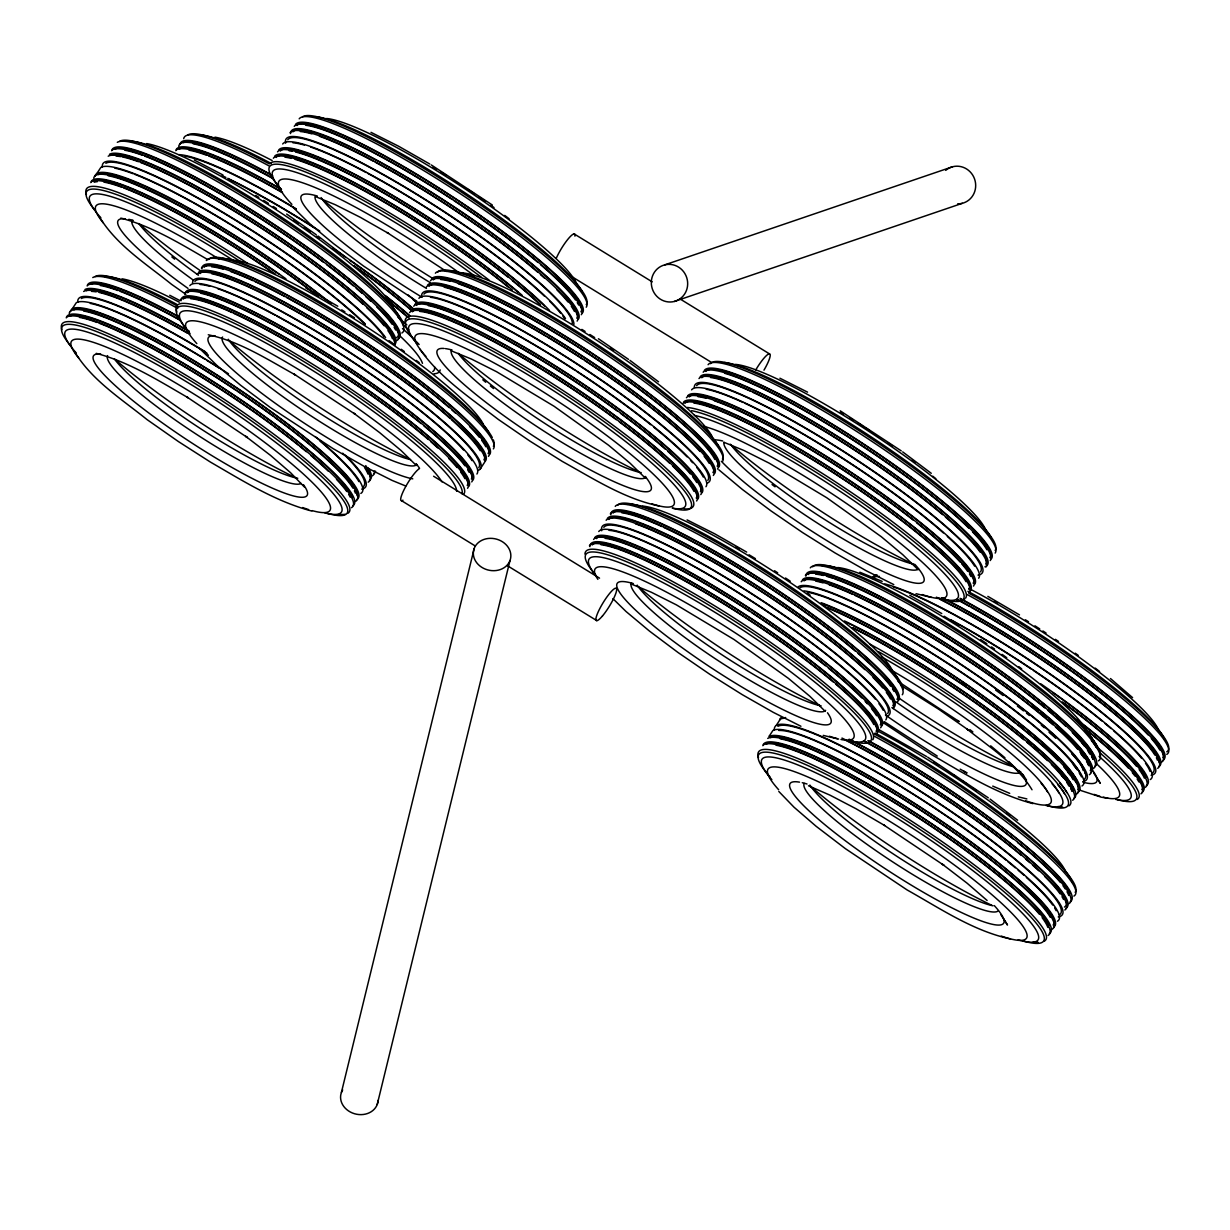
<?xml version="1.0" encoding="UTF-8"?>
<svg xmlns="http://www.w3.org/2000/svg" width="1230" height="1230" viewBox="0 0 1230 1230"><rect width="100%" height="100%" fill="white"/><g stroke="black" fill="none" stroke-linecap="round" stroke-linejoin="round"><path stroke-width="1.5" d="M341.417 1092.409L474.196 548.488M377.226 1104.494L509.989 560.557A18.927 16.005 13.7 0 0 488.033 538.494A18.927 16.005 13.7 0 0 478.255 564.509A18.927 16.005 13.7 0 0 509.989 560.557M96.893 173.476L100.829 167.465A171.662 25.799 33.2 0 1 214.743 214.743A171.662 25.799 33.2 0 1 365.141 323.859M72.355 308.73L76.291 302.718A171.662 25.799 33.2 0 1 228.503 373.766M480.346 468.768L484.282 462.772A171.662 25.799 33.2 0 0 355.501 347.414A171.662 25.799 33.2 0 0 197.246 274.398M776.33 725.27L780.266 719.273A171.662 25.799 33.2 0 1 784.602 718.12M664.646 264.896L952.65 166.742M674.348 301.458A18.927 18.112 71.2 0 0 682.25 270.108A18.927 18.112 71.2 0 0 651.885 277.965A18.927 18.112 71.2 0 0 674.348 301.458L962.352 203.304M1107.923 798.193L1101.25 797.194L1078.925 789.891M208.27 334.775C239.958 341.479 267.694 359.591 295.661 375.089L294.154 374.166L355.178 414.218L353.687 413.157L379.563 432.56L400.949 450.411L416.37 465.524M658.788 505.93C623.795 498.519 593.198 478.532 562.325 461.435L529.884 441.078L498.304 419.415C470.598 398.028 440.202 378.148 419.83 349.105M916.073 593.706L931.494 597.426M823.224 735.386L838.645 739.092M1018.286 796.856L1026.866 798.916M120.801 218.094C152.105 226.335 180.057 243.54 207.824 259.653M96.263 353.364C129.365 362.097 158.701 380.731 188.067 397.705L186.929 397.013L247.415 437.557L245.585 436.25L270.508 455.377L290.541 472.674L304.317 486.942M311.82 511.065C275.289 501.425 242.925 480.853 210.499 462.126L178.442 441.585L147.031 419.584C121.616 399.058 92.312 380.731 74.953 352.303M1032.939 803.62C996.408 793.98 964.043 773.409 931.633 754.682L882.448 722.164M723.993 442.323L744.196 450.595L769.242 463.187L826.837 497.796L881.326 536.741L902.697 554.607L918.134 569.721M451.287 350.827L471.49 359.083L496.536 371.691L554.13 406.3L608.604 445.245L629.991 463.11L645.427 478.224M859.862 572.242L882.156 581.375M405.746 486.019L392.032 480.392L364.388 466.493L333.284 448.735L270.754 407.776M631.144 584.004L651.346 592.26L676.392 604.868L733.987 639.477L788.476 678.422L809.863 696.288L825.284 711.401M1009.722 793.35L992.748 786.108M808.464 785.77L830.004 795.164L855.988 808.725L884.662 825.514L883.524 824.823L944.01 865.367L942.165 864.06L967.088 883.186L987.121 900.483M371.014 132.348L398.658 146.262L429.762 164.021M779.928 378.225L807.557 392.139M893.78 584.588L866.135 570.689L835.032 552.931L802.606 532.575L771.01 510.911L742.443 489.509L718.843 469.799M687.078 519.906L714.722 533.82L746.672 552.086M800.93 726.269L773.286 712.355L742.197 694.612L709.756 674.255L678.161 652.592L649.594 631.19L626.009 611.479L612.909 598.641M194.279 160.023L222.953 174.983M169.74 295.277L179.872 300.566M878.143 729.252L926.651 756.573M909.785 595.274L941.75 613.555M305.809 287.943L337.773 306.209M960.184 769.15L966.719 772.886M987.859 596.365L1019.501 614.892M901.221 685.587L938.967 709.418L968.548 730.113L966.703 728.806C989.735 747.41 1016.303 764.015 1032.016 789.768M937.26 756.066L884.232 721.626M574.149 233.915L652.238 281.87M679.898 298.859L769.38 353.81A18.927 3.582 -58.4 0 1 763.968 370.168M571.397 276.366L711.309 362.296M433.606 476.241L599.548 578.162M401.564 500.702L474.765 545.674M507.313 565.662L596.781 620.612M840.182 410.805L901.206 450.857M431.269 164.928L492.292 204.98M416.893 301.273L363.603 266.095L333.545 243.632L309.945 223.921L292.925 207.24M898.131 681.512L959.154 721.549L957.663 720.503M927.789 757.265L988.274 797.809M598.395 338.742L628.499 359.36M446.444 271.446L387.004 232.485L388.511 233.408L360.329 217.326L335.283 204.718L315.095 196.446A116.097 17.451 33.2 0 0 426.456 288.435M286.651 214.051L316.233 234.746M185.868 294.354L171.57 284.33C146.155 263.804 116.835 245.477 99.492 217.049M270.093 407.315L240.696 385.313L217.095 365.602L200.075 348.92M902.697 451.902L931.248 473.304M629.991 360.405L658.542 381.807M969.84 729.621L972.884 731.912M318.063 236.052L345.569 257.162M990.119 799.116L1017.625 820.226M990.673 745.841L1004.925 757.757M1110.475 678.545L1132.584 697.625M1008.785 761.539L1020.346 772.871M778.805 791.459L794.011 807.203L816.12 826.283L845.456 848.7L907.094 889.936C941.519 909.201 975.605 932.709 1015.073 939.874A154.411 23.201 33.2 0 0 897.5 826.191A154.411 23.201 33.2 0 0 778.636 789.706M1093.747 773.07L1100.327 783.341L1096.637 777.406M1000.913 914.751L1007.493 925.022L1003.803 919.071M597.872 579.361L596.043 576.44A154.411 23.201 33.2 0 1 743.043 638.001A154.411 23.201 33.2 0 1 840.966 739.476M945.686 170.37A18.927 18.112 71.2 0 1 974.544 178.919A18.927 18.112 71.2 0 1 957.647 203.857M378.071 1100.404A18.927 16.005 13.7 0 1 354.471 1113.719A18.927 16.005 13.7 0 1 342.678 1089.903M755.758 369.923A18.927 3.582 -58.4 0 1 769.38 353.81M556.329 258.146A18.927 3.582 -58.4 0 1 568.46 238.574A18.927 3.582 -58.4 0 1 574.933 236.16M402.948 500.195A18.927 3.582 -58.4 0 1 404.639 488.556A18.927 3.582 -58.4 0 1 419.199 468.768M1084.998 730.897A170.247 25.584 33.2 0 1 1100.343 755.481M1041.118 783.341A154.411 23.201 33.2 0 1 1025.789 800.822M966.888 772.871A154.411 23.201 33.2 0 1 963.705 771.102M1052.173 783.894A164.989 24.8 33.2 0 1 1045.977 805.481M1057.6 784.479A170.247 25.584 33.2 0 1 1047.606 805.665M1091.364 740.537A171.662 25.799 33.2 0 1 1098.436 760.832M1020.685 735.417A171.662 25.799 33.2 0 1 1023.468 737.646M1028.203 741.521A171.662 25.799 33.2 0 1 1031.278 744.089M1035.752 747.871A171.662 25.799 33.2 0 1 1038.627 750.362M1056.401 766.828A171.662 25.799 33.2 0 1 1073.836 798.362M1061.413 775.207A171.662 25.799 33.2 0 1 1072.606 800.238M1065.595 768.827A171.662 25.799 33.2 0 1 1076.788 793.857M1062.582 807.034A171.662 25.799 33.2 0 1 1057.861 806.526M1059.876 783.264A171.662 25.799 33.2 0 1 1068.916 805.865M1049.559 750.531A169.74 25.507 33.2 0 1 1057.831 758.372M1064.211 764.937A169.74 25.507 33.2 0 1 1077.68 789.752M1071.868 762.17A171.662 25.799 33.2 0 1 1081.954 785.985M961.337 682.65A171.662 25.799 33.2 0 1 966.134 685.91M1020.577 725.623A171.662 25.799 33.2 0 1 1023.452 727.899M1027.65 731.281A171.662 25.799 33.2 0 1 1030.817 733.864M1035.46 737.708A171.662 25.799 33.2 0 1 1038.458 740.245M1042.809 743.981A171.662 25.799 33.2 0 1 1059.199 759.064M1064.457 764.43A171.662 25.799 33.2 0 1 1078.018 791.982M1048.99 732.188A169.74 25.507 33.2 0 1 1055.678 738.123M1071.591 753.667A169.74 25.507 33.2 0 1 1083.799 779.666M1033.6 707.281A169.74 25.507 33.2 0 1 1037.797 710.648M1040.749 713.031A169.74 25.507 33.2 0 1 1045.377 716.844M1060.844 730.236A169.74 25.507 33.2 0 1 1090.211 770.61M1041.595 703.514A171.662 25.799 33.2 0 1 1044.378 705.759M1049.113 709.618A171.662 25.799 33.2 0 1 1053.695 713.462M1056.662 715.968A171.662 25.799 33.2 0 1 1060.937 719.673M1082.385 740.183A171.662 25.799 33.2 0 1 1094.746 766.459M1071.837 753.16A171.662 25.799 33.2 0 1 1082.769 781.68M995.593 690.061A171.662 25.799 33.2 0 1 1003.111 695.519M1017.41 706.189A171.662 25.799 33.2 0 1 1023.514 710.894M1026.496 713.216A171.662 25.799 33.2 0 1 1029.402 715.506M1041.303 725.162A171.662 25.799 33.2 0 1 1044.347 727.714M1050.189 732.711A171.662 25.799 33.2 0 1 1055.648 737.539M1082.308 743.304A171.662 25.799 33.2 0 1 1093.516 768.335M1041.779 713.431A171.662 25.799 33.2 0 1 1046.469 717.29M1049.513 719.842A171.662 25.799 33.2 0 1 1053.926 723.594M1058.138 727.268A171.662 25.799 33.2 0 1 1090.564 772.84M1080.294 752.114A171.662 25.799 33.2 0 1 1089.334 774.716M1070.654 788.415A169.74 25.507 33.2 0 1 1071.914 790.952M1068.209 772.717A169.74 25.507 33.2 0 1 1070.869 776.069M1080.755 753.59A169.74 25.507 33.2 0 1 1084.568 758.526M1086.567 761.508A169.74 25.507 33.2 0 1 1088.642 765.444M1082.077 740.645A169.74 25.507 33.2 0 1 1094.5 758.341M1091.548 756.512A169.74 25.507 33.2 0 1 1092.824 759.064M1073.375 764.845A169.74 25.507 33.2 0 1 1077.203 769.78M1079.187 772.763A169.74 25.507 33.2 0 1 1080.693 775.469M1077.203 718.92A154.411 23.201 33.2 0 1 1090.426 737.093M1086.444 731.604A164.989 24.8 33.2 0 1 1096.576 746.641M1018.824 770.349A127.597 19.173 33.2 0 1 1026.527 780.143M1060.029 771.318A169.74 25.507 33.2 0 1 1073.59 790.244M766.351 743.981A169.74 25.507 33.2 0 1 912.183 811.2A169.74 25.507 33.2 0 1 1049.052 925.498M776.053 745.211A169.74 25.507 33.2 0 1 910.953 813.076A169.74 25.507 33.2 0 1 1039.488 914.367M1042.148 917.703A169.74 25.507 33.2 0 1 1047.822 927.374M874.238 734.003A170.247 25.584 33.2 0 1 1075.158 892.319M771.84 779.651A164.989 24.8 33.2 0 1 910.2 826.622A164.989 24.8 33.2 0 1 1018.117 939.858M1038.043 942.288A171.662 25.799 33.2 0 1 1033.323 941.78M758.495 757.572A171.662 25.799 33.2 0 1 907.325 818.411A171.662 25.799 33.2 0 1 1044.378 941.135M1010.491 938.89A154.411 23.201 33.2 0 1 1001.251 936.076M763.538 744.796A171.662 25.799 33.2 0 1 929.788 825.099A171.662 25.799 33.2 0 1 1048.068 935.492M762.846 745.703A171.662 25.799 33.2 0 1 921.654 817.012A171.662 25.799 33.2 0 1 1049.298 933.616M874.299 736.201A171.662 25.799 33.2 0 1 1020.608 833.017A171.662 25.799 33.2 0 1 1073.898 896.086M868.872 740.891A171.662 25.799 33.2 0 1 1016.164 838.061A171.662 25.799 33.2 0 1 1070.208 901.713M767.72 738.415A171.662 25.799 33.2 0 1 933.97 818.719A171.662 25.799 33.2 0 1 1052.25 929.111M769.842 776.637A170.247 25.584 33.2 0 1 910.6 823.362A170.247 25.584 33.2 0 1 1023.068 940.935M770.534 737.6A169.74 25.507 33.2 0 1 930.326 813.937A169.74 25.507 33.2 0 1 1053.141 925.006M780.235 738.83A169.74 25.507 33.2 0 1 896.486 794.98M898.008 795.933A169.74 25.507 33.2 0 1 967.841 842.719M969.302 843.795A169.74 25.507 33.2 0 1 1050.297 917.288M1057.416 921.239A171.662 25.799 33.2 0 0 939.136 810.831A171.662 25.799 33.2 0 0 772.886 730.528L768.95 736.539A171.662 25.799 33.2 0 1 935.2 816.843A171.662 25.799 33.2 0 1 1053.48 927.236M777.913 726.346A169.74 25.507 33.2 0 1 942.303 805.742A169.74 25.507 33.2 0 1 1059.276 914.92M778.774 730.466A169.74 25.507 33.2 0 1 899.976 786.078M901.652 787.108A169.74 25.507 33.2 0 1 1006.032 860.139M1007.601 861.415A169.74 25.507 33.2 0 1 1015.242 867.75M1018.163 870.24A169.74 25.507 33.2 0 1 1023.76 875.114M1026.42 877.467A169.74 25.507 33.2 0 1 1052.665 905.034M1054.648 908.017A169.74 25.507 33.2 0 1 1056.155 910.723M783.08 718.458A169.74 25.507 33.2 0 1 785.678 717.521M848.792 739.368A169.74 25.507 33.2 0 1 1003.403 838.091A169.74 25.507 33.2 0 1 1064.442 907.033M845.979 740.46A169.74 25.507 33.2 0 1 1013.397 848.885M1014.981 850.161A169.74 25.507 33.2 0 1 1021.131 855.234M1025.543 858.986A169.74 25.507 33.2 0 1 1029.771 862.645M1032.477 865.028A169.74 25.507 33.2 0 1 1038.766 870.779M1044.608 876.36A169.74 25.507 33.2 0 1 1060.045 893.78M1062.028 896.762A169.74 25.507 33.2 0 1 1063.535 899.453M864.213 740.937A171.662 25.799 33.2 0 1 1013.428 838.737A171.662 25.799 33.2 0 1 1068.978 903.604M864.905 741.69A169.74 25.507 33.2 0 1 1013.443 839.168M1017.579 842.504A169.74 25.507 33.2 0 1 1060.398 882.464M1063.058 885.8A169.74 25.507 33.2 0 1 1065.272 888.921M1067.025 891.765A169.74 25.507 33.2 0 1 1068.732 895.471M867.827 740.706A169.74 25.507 33.2 0 1 1069.962 893.595M875.068 733.019A164.989 24.8 33.2 0 1 1072.053 881.895M877.59 730.928A154.411 23.201 33.2 0 1 1065.903 872.347M779.574 720.18A171.662 25.799 33.2 0 1 781.496 717.398M849.561 739.353A171.662 25.799 33.2 0 1 1005.079 838.983A171.662 25.799 33.2 0 1 1066.026 908.094M994.301 905.603A127.597 19.173 33.2 0 1 897.362 876.529A127.597 19.173 33.2 0 1 799.515 782.157M802.252 782.711A127.597 19.173 33.2 0 1 807.018 784.002M997.668 911.261A116.097 17.451 33.2 0 1 889.444 859.755A116.097 17.451 33.2 0 1 804.189 783.418M841.966 738.062A171.662 25.799 33.2 0 1 1000.713 838.43A171.662 25.799 33.2 0 1 1064.796 909.985M774.377 730.051A171.662 25.799 33.2 0 1 934.739 800.376A171.662 25.799 33.2 0 1 1058.231 916.934M992.994 905.803A116.512 17.512 33.2 0 1 893.795 854.297A116.512 17.512 33.2 0 1 809.863 785.032M991.857 905.342A164.005 24.646 33.2 0 1 810.309 786.093M934.093 762.431A137.529 20.664 33.2 0 1 938.89 765.444M953.235 774.746A137.529 20.664 33.2 0 1 956.371 776.822M962.583 781.019A137.529 20.664 33.2 0 1 967.241 784.202M973.407 788.476A137.529 20.664 33.2 0 1 976.451 790.613M1006.74 813.199A137.529 20.664 33.2 0 1 1009.584 815.459M1052.895 692.674A169.74 25.507 33.2 0 1 1146.083 777.437M960.676 599.041A169.74 25.507 33.2 0 1 1103.541 692.475A169.74 25.507 33.2 0 1 1162.704 757.803M873.1 577.593A171.662 25.799 33.2 0 1 879.45 576.424M936.384 597.15A171.662 25.799 33.2 0 1 1094.346 697.349A171.662 25.799 33.2 0 1 1157.645 768.304M884.816 583.912A171.662 25.799 33.2 0 1 1064.55 684.111A171.662 25.799 33.2 0 1 1151.08 775.254M957.755 600.009A169.74 25.507 33.2 0 1 969.747 606.528M971.331 607.405A169.74 25.507 33.2 0 1 1148.021 734.864M1151.295 738.492A169.74 25.507 33.2 0 1 1159.859 750.085M893.334 587.002A169.74 25.507 33.2 0 1 1064.519 684.464A169.74 25.507 33.2 0 1 1152.11 773.24M1097.667 747.702A171.662 25.799 33.2 0 1 1137.227 799.454M968.748 588.355A154.411 23.201 33.2 0 1 1158.737 730.666M967.902 591.338A164.989 24.8 33.2 0 1 1164.887 740.214M950.667 619.674A171.662 25.799 33.2 0 1 1096.976 716.49A171.662 25.799 33.2 0 1 1150.265 779.559M949.591 619.459A169.74 25.507 33.2 0 1 1031.709 669.32M1033.292 670.381A169.74 25.507 33.2 0 1 1102.003 721.011M1105.078 723.563A169.74 25.507 33.2 0 1 1111.013 728.56M1113.857 731.02A169.74 25.507 33.2 0 1 1141.686 758.418M1145.514 763.353A169.74 25.507 33.2 0 1 1150.019 771.425M957.063 599.256A171.662 25.799 33.2 0 1 1106.277 697.056A171.662 25.799 33.2 0 1 1161.827 761.924M872.424 578.5A171.662 25.799 33.2 0 1 876.959 574.764M942.411 597.688A171.662 25.799 33.2 0 1 1097.929 697.302A171.662 25.799 33.2 0 1 1158.875 766.428M1062.812 702.222A171.662 25.799 33.2 0 1 1145.099 787.446M968.81 593.244A170.247 25.584 33.2 0 1 1113.903 689.261A170.247 25.584 33.2 0 1 1166.747 751.807M1062.151 702.115A169.74 25.507 33.2 0 1 1136.52 766.305M1139.18 769.657A169.74 25.507 33.2 0 1 1144.407 778.16M960 598.287A171.662 25.799 33.2 0 1 1108.261 695.78A171.662 25.799 33.2 0 1 1163.057 760.048M1092.886 770.826A127.597 19.173 33.2 0 1 1083.169 782.265M940.412 599.563A169.74 25.507 33.2 0 1 1154.878 755.082M1156.385 757.772A169.74 25.507 33.2 0 1 1157.399 760.171M941.642 597.688A169.74 25.507 33.2 0 1 1088.335 690.338A169.74 25.507 33.2 0 1 1159.167 762.615M994.347 601.362A137.529 20.664 33.2 0 1 997.545 603.161M1025.343 619.751A137.529 20.664 33.2 0 1 1028.526 621.75M1034.937 625.809A137.529 20.664 33.2 0 1 1039.734 628.899M1042.917 630.975A137.529 20.664 33.2 0 1 1046.084 633.066M1055.432 639.339A137.529 20.664 33.2 0 1 1058.538 641.46M1075.266 653.207A137.529 20.664 33.2 0 1 1078.187 655.313M1095.192 668.09A137.529 20.664 33.2 0 1 1099.589 671.519M1095.638 762.908A154.411 23.201 33.2 0 1 1103.341 797.209M1099.866 796.256A154.411 23.201 33.2 0 1 1094.1 794.395M1099.067 756.389A164.989 24.8 33.2 0 1 1115.825 799.423M1099.943 752.852A170.247 25.584 33.2 0 1 1117.67 799.731M967.134 594.521A171.662 25.799 33.2 0 1 1113.442 691.337A171.662 25.799 33.2 0 1 1166.747 754.405M1086.351 729.744A171.662 25.799 33.2 0 1 1140.917 793.827M1083.753 725.254A169.74 25.507 33.2 0 1 1141.809 789.706M1080.263 722.102A171.662 25.799 33.2 0 1 1142.147 791.951M1040.857 683.865A171.662 25.799 33.2 0 1 1146.329 785.57M1083.968 728.268A169.74 25.507 33.2 0 1 1128.264 767.997M1132.338 772.686A169.74 25.507 33.2 0 1 1134.998 776.038M1137.212 779.144A169.74 25.507 33.2 0 1 1138.965 781.988M799.838 587.832A169.74 25.507 33.2 0 1 947.899 656.128A169.74 25.507 33.2 0 1 1083.246 770.626M804.051 580.914A169.74 25.507 33.2 0 1 949.36 645.858A169.74 25.507 33.2 0 1 1088.412 762.754M853.189 627.746A171.662 25.799 33.2 0 1 1072.068 791.151M870.041 644.197A171.662 25.799 33.2 0 1 1066.764 792.566M815.813 581.144A169.74 25.507 33.2 0 1 822.947 582.851M829.128 584.804A169.74 25.507 33.2 0 1 852.79 594.398M854.696 595.259A169.74 25.507 33.2 0 1 1052.895 724.747M1055.402 726.976A169.74 25.507 33.2 0 1 1077.788 749.378M1080.309 752.483A169.74 25.507 33.2 0 1 1083.384 756.742M805.389 575.363A171.662 25.799 33.2 0 1 952.343 641.03A171.662 25.799 33.2 0 1 1092.978 759.248M802.452 579.868A171.662 25.799 33.2 0 1 949.391 645.535A171.662 25.799 33.2 0 1 1090.026 763.753M822.194 565.815A164.989 24.8 33.2 0 1 963.152 633.358A164.989 24.8 33.2 0 1 1093.116 740.583M798.239 586.772A171.662 25.799 33.2 0 1 951.774 658.281A171.662 25.799 33.2 0 1 1085.075 773.378M878.912 651.885A170.247 25.584 33.2 0 1 1064.396 793.673M881.418 656.774A164.989 24.8 33.2 0 1 1058.845 792.873M837.63 567.537A154.411 23.201 33.2 0 1 978.895 639.708A154.411 23.201 33.2 0 1 1088.489 734.987M808.433 592.399A169.74 25.507 33.2 0 1 1046.776 737.124M1048.022 738.231A169.74 25.507 33.2 0 1 1076.004 767.997M944.133 616.245A137.529 20.664 33.2 0 1 948.853 619.12M953.634 622.057A137.529 20.664 33.2 0 1 958.431 625.055M980.587 639.477A137.529 20.664 33.2 0 1 986.86 643.721M991.518 646.918A137.529 20.664 33.2 0 1 994.593 649.056M1002.096 654.36A137.529 20.664 33.2 0 1 1006.74 657.712M1018.794 666.645A137.529 20.664 33.2 0 1 1021.684 668.859M810.309 567.845A171.662 25.799 33.2 0 1 949.729 628.745A171.662 25.799 33.2 0 1 1096.284 747.533M1014.535 766.966A116.512 17.512 33.2 0 1 895.625 701.669M1013.182 766.213A164.005 24.646 33.2 0 1 898.469 697.748M812.692 566.815A170.247 25.584 33.2 0 1 958.431 631.959A170.247 25.584 33.2 0 1 1097.883 749.193M826.437 607.097A171.662 25.799 33.2 0 1 974.052 692.244A171.662 25.799 33.2 0 1 1074.636 780.558M844.457 620.95A171.662 25.799 33.2 0 1 994.609 713.677A171.662 25.799 33.2 0 1 1073.513 791.028M805.865 576.209A171.662 25.799 33.2 0 1 949.837 636.771A171.662 25.799 33.2 0 1 1094.423 759.125M801.222 581.744A171.662 25.799 33.2 0 1 948.161 647.41A171.662 25.799 33.2 0 1 1088.796 765.629M852.344 627.715A169.74 25.507 33.2 0 1 1023.791 739.722M1026.681 742.121A169.74 25.507 33.2 0 1 1047.468 760.632M1051.404 764.491A169.74 25.507 33.2 0 1 1063.581 777.99M1066.656 782.249A169.74 25.507 33.2 0 1 1068.87 785.985M846.993 622.595A169.74 25.507 33.2 0 1 1070.085 784.11M822.317 603.669A169.74 25.507 33.2 0 1 977.158 692.044A169.74 25.507 33.2 0 1 1075.866 781.896M827.621 608.081A169.74 25.507 33.2 0 1 946.777 674.117M948.376 675.178A169.74 25.507 33.2 0 1 1015.78 723.501M1017.348 724.731A169.74 25.507 33.2 0 1 1058.015 760.586M1063.858 766.905A169.74 25.507 33.2 0 1 1068.885 773.086M1071.668 777.176A169.74 25.507 33.2 0 1 1073.037 779.605M803.928 590.861A171.662 25.799 33.2 0 1 961.43 672.195A171.662 25.799 33.2 0 1 1081.416 776.883M821.056 602.654A171.662 25.799 33.2 0 1 977.65 692.029A171.662 25.799 33.2 0 1 1077.48 782.895M808.233 574.533A169.74 25.507 33.2 0 1 946.085 634.757A169.74 25.507 33.2 0 1 1090.995 752.207M815.613 574.164A169.74 25.507 33.2 0 1 823.377 575.486M827.114 576.47A169.74 25.507 33.2 0 1 833.31 578.423M834.77 578.93A169.74 25.507 33.2 0 1 1044.701 707.819M1047.591 710.217A169.74 25.507 33.2 0 1 1065.564 726.069M1072.314 732.588A169.74 25.507 33.2 0 1 1084.491 746.103M1087.566 750.362A169.74 25.507 33.2 0 1 1089.765 754.082M1020.716 771.779A116.097 17.451 33.2 0 1 891.888 707.542M1026.005 780.389A127.597 19.173 33.2 0 1 885.431 714.999M1022.561 774.224A127.597 19.173 33.2 0 1 1024.421 777.083M890.351 669.566A154.411 23.201 33.2 0 1 1047.376 791.72M827.483 712.77A127.597 19.173 33.2 0 1 708.711 666.107A127.597 19.173 33.2 0 1 633.373 583.604M592.245 544.967A169.74 25.507 33.2 0 1 748.747 617.168A169.74 25.507 33.2 0 1 876.083 731.235M589.416 545.797A171.662 25.799 33.2 0 1 747.686 618.798A171.662 25.799 33.2 0 1 876.452 734.156M825.653 710.31A116.097 17.451 33.2 0 1 718.612 660.925A116.097 17.451 33.2 0 1 631.528 582.912M584.973 554.146A171.662 25.799 33.2 0 1 736.478 619.536A171.662 25.799 33.2 0 1 872.762 739.784M608.973 519.444A169.74 25.507 33.2 0 1 765.475 591.645A169.74 25.507 33.2 0 1 892.811 705.713M596.012 575.363A170.247 25.584 33.2 0 1 740.829 625.194A170.247 25.584 33.2 0 1 848.208 740.168M595.105 574.825A164.989 24.8 33.2 0 1 739.23 627.684A164.989 24.8 33.2 0 1 848.885 740.645M610.326 513.894A171.662 25.799 33.2 0 1 768.596 586.895A171.662 25.799 33.2 0 1 897.362 702.253M621.903 512.833A169.74 25.507 33.2 0 1 661.909 526.548M663.8 527.409A169.74 25.507 33.2 0 1 855.342 651.131M858.079 653.468A169.74 25.507 33.2 0 1 890.535 686.109M892.503 688.892A169.74 25.507 33.2 0 1 894.056 691.429M598.764 531.529A171.662 25.799 33.2 0 1 757.034 604.545A171.662 25.799 33.2 0 1 885.8 719.904M594.828 537.541A171.662 25.799 33.2 0 1 753.098 610.541A171.662 25.799 33.2 0 1 881.864 725.9M596.427 538.586A169.74 25.507 33.2 0 1 752.929 610.787A169.74 25.507 33.2 0 1 880.265 724.854M605.175 538.356A169.74 25.507 33.2 0 1 750.1 611.602M751.699 612.663A169.74 25.507 33.2 0 1 825.376 665.738M828.436 668.213A169.74 25.507 33.2 0 1 861.753 697.887M865.213 701.5A169.74 25.507 33.2 0 1 867.319 703.775M871.47 708.618A169.74 25.507 33.2 0 1 876.606 715.706M819.749 705.543A164.005 24.646 33.2 0 1 638.754 587.048M610.803 514.74A171.662 25.799 33.2 0 1 762.308 580.13A171.662 25.799 33.2 0 1 898.592 700.377M837.461 738.677A154.411 23.201 33.2 0 1 829.343 736.247M642.567 506.068A154.411 23.201 33.2 0 1 777.099 573.78A154.411 23.201 33.2 0 1 891.965 669.735M627.115 504.346A164.989 24.8 33.2 0 1 768.089 571.889A164.989 24.8 33.2 0 1 898.054 679.114M617.614 505.346A170.247 25.584 33.2 0 1 767.12 572.903A170.247 25.584 33.2 0 1 903.035 689.461M736.017 547.073A137.529 20.664 33.2 0 1 739.292 548.98M749.055 554.776A137.529 20.664 33.2 0 1 755.374 558.62M774.516 570.735A137.529 20.664 33.2 0 1 777.668 572.796M785.524 578.008A137.529 20.664 33.2 0 1 790.229 581.19M807.018 592.906A137.529 20.664 33.2 0 1 810.124 595.135M822.255 604.068A137.529 20.664 33.2 0 1 825.176 606.282M603.807 527.332A169.74 25.507 33.2 0 1 760.309 599.517A169.74 25.507 33.2 0 1 887.645 713.585M600.993 544.736A169.74 25.507 33.2 0 1 617.322 548.857M618.798 549.364A169.74 25.507 33.2 0 1 833.033 681.851M835.816 684.203A169.74 25.507 33.2 0 1 873.792 724.516M593.598 539.417A171.662 25.799 33.2 0 1 751.868 612.417A171.662 25.799 33.2 0 1 880.634 727.776M589.893 546.643A171.662 25.799 33.2 0 1 741.398 612.033A171.662 25.799 33.2 0 1 877.682 732.28M608.973 530.33A169.74 25.507 33.2 0 1 741.936 595.135A169.74 25.507 33.2 0 1 875.345 699.178M878.973 703.745A169.74 25.507 33.2 0 1 883.14 710.248M635.51 523.842A169.74 25.507 33.2 0 1 689.569 548.811M691.337 549.749A169.74 25.507 33.2 0 1 864.859 669.627M873.054 677.499A169.74 25.507 33.2 0 1 882.71 687.908M886.353 692.49A169.74 25.507 33.2 0 1 890.52 698.994M607.374 518.399A171.662 25.799 33.2 0 1 765.644 591.399A171.662 25.799 33.2 0 1 894.41 706.758M821.087 705.82A116.512 17.512 33.2 0 1 722.425 655.113A116.512 17.512 33.2 0 1 637.186 585.142M601.67 530.76A171.662 25.799 33.2 0 1 756.696 596.811A171.662 25.799 33.2 0 1 886.922 716.337M606.144 520.275A171.662 25.799 33.2 0 1 764.414 593.275A171.662 25.799 33.2 0 1 893.18 708.634M615.246 506.391A171.662 25.799 33.2 0 1 773.516 579.391A171.662 25.799 33.2 0 1 902.282 694.75M613.155 513.064A169.74 25.507 33.2 0 1 769.657 585.265A169.74 25.507 33.2 0 1 896.993 699.332M689.277 396.906A169.74 25.507 33.2 0 1 845.779 469.107A169.74 25.507 33.2 0 1 973.115 583.174M703.745 426.333A154.411 23.201 33.2 0 1 886.83 532.667A154.411 23.201 33.2 0 1 922.192 594.567M964.643 599.087A171.662 25.799 33.2 0 1 956.909 600.378M687.278 407.468A171.662 25.799 33.2 0 1 855.45 495.229A171.662 25.799 33.2 0 1 965.611 598.103M735.417 364.388A154.411 23.201 33.2 0 1 876.683 436.558A154.411 23.201 33.2 0 1 986.26 531.837M724.409 362.558A164.989 24.8 33.2 0 1 868.165 434.913A164.989 24.8 33.2 0 1 990.888 537.433M698.994 378.594A171.662 25.799 33.2 0 1 857.264 451.595A171.662 25.799 33.2 0 1 986.03 566.953M694.304 387.327A171.662 25.799 33.2 0 1 857.095 460.097A171.662 25.799 33.2 0 1 978.004 575.117M696.657 385.651A169.74 25.507 33.2 0 1 853.159 457.837A169.74 25.507 33.2 0 1 980.495 571.919M691.614 410.682A170.247 25.584 33.2 0 1 888.89 522.089A170.247 25.584 33.2 0 1 943.056 599.087M694.412 415.433A164.989 24.8 33.2 0 1 885.6 523.396A164.989 24.8 33.2 0 1 938.106 598.011M706.205 389.249A169.74 25.507 33.2 0 1 743.197 402.502M745.088 403.379A169.74 25.507 33.2 0 1 943.287 532.867M947.331 536.465A169.74 25.507 33.2 0 1 974.621 566.154M703.176 372.213A171.662 25.799 33.2 0 1 861.446 445.214A171.662 25.799 33.2 0 1 990.212 560.573M686.448 397.736A171.662 25.799 33.2 0 1 844.718 470.736A171.662 25.799 33.2 0 1 973.484 586.095M683.496 402.241A171.662 25.799 33.2 0 1 841.766 475.241A171.662 25.799 33.2 0 1 970.532 590.6M724.901 373.336A169.74 25.507 33.2 0 1 968.81 528.177M972.515 531.913A169.74 25.507 33.2 0 1 986.906 549.749M698.025 396.675A169.74 25.507 33.2 0 1 706.266 398.32M714.353 400.796A169.74 25.507 33.2 0 1 879.281 494.721M880.788 495.798A169.74 25.507 33.2 0 1 913.552 520.351M916.688 522.827A169.74 25.507 33.2 0 1 960.153 562.095M961.629 563.755A169.74 25.507 33.2 0 1 967.687 571.366M969.455 574.041A169.74 25.507 33.2 0 1 970.824 576.455M691.614 389.849A171.662 25.799 33.2 0 1 849.884 462.864A171.662 25.799 33.2 0 1 978.649 578.223M914.889 564.416A127.597 19.173 33.2 0 1 863.168 561.526A127.597 19.173 33.2 0 1 721.349 461.265M712.693 440.202A127.597 19.173 33.2 0 1 722.671 440.97M700.224 376.718A171.662 25.799 33.2 0 1 865.966 454.67A171.662 25.799 33.2 0 1 984.938 566.784M710.463 363.68A170.247 25.584 33.2 0 1 867.427 436.081A170.247 25.584 33.2 0 1 995.132 550.487M840.351 412.158A137.529 20.664 33.2 0 1 843.473 414.049M849.807 417.923A137.529 20.664 33.2 0 1 853.005 419.907M857.802 422.92A137.529 20.664 33.2 0 1 862.599 425.98M865.782 428.025A137.529 20.664 33.2 0 1 868.949 430.085M887.753 442.708A137.529 20.664 33.2 0 1 892.365 445.921M912.122 460.158A137.529 20.664 33.2 0 1 915.089 462.388M932.77 476.195A137.529 20.664 33.2 0 1 935.83 478.701M701.823 377.764A169.74 25.507 33.2 0 1 858.325 449.965A169.74 25.507 33.2 0 1 985.661 564.032M710.571 377.533A169.74 25.507 33.2 0 1 750.577 391.248M752.468 392.124A169.74 25.507 33.2 0 1 942.611 514.647M945.378 517.015A169.74 25.507 33.2 0 1 980.233 552.224M683.234 403.148A171.662 25.799 33.2 0 1 844.272 479.577A171.662 25.799 33.2 0 1 969.302 592.476M708.096 364.71A171.662 25.799 33.2 0 1 866.366 437.711A171.662 25.799 33.2 0 1 995.132 553.07M913.936 564.14A116.512 17.512 33.2 0 1 817.104 514.632A116.512 17.512 33.2 0 1 730.958 444.799M704.406 370.338A171.662 25.799 33.2 0 1 862.676 443.338A171.662 25.799 33.2 0 1 991.442 558.697M918.503 568.629A116.097 17.451 33.2 0 1 814.629 521.32A116.097 17.451 33.2 0 1 723.932 442.308M687.678 395.86A171.662 25.799 33.2 0 1 845.948 468.861A171.662 25.799 33.2 0 1 974.714 584.219M706.005 371.383A169.74 25.507 33.2 0 1 862.507 443.584A169.74 25.507 33.2 0 1 989.827 557.651M912.583 563.863A164.005 24.646 33.2 0 1 730.236 444.184M685.095 403.286A169.74 25.507 33.2 0 1 841.597 475.487A169.74 25.507 33.2 0 1 968.933 589.554M693.843 403.056A169.74 25.507 33.2 0 1 840.367 477.363A169.74 25.507 33.2 0 1 965.996 581.652M775.038 486.819A118.664 17.835 33.2 0 1 772.04 484.528M423.95 294.154A169.74 25.507 33.2 0 1 580.452 366.34A169.74 25.507 33.2 0 1 707.788 480.423M410.789 310.744A171.662 25.799 33.2 0 1 569.06 383.745A171.662 25.799 33.2 0 1 697.825 499.103M430.469 280.717A171.662 25.799 33.2 0 1 588.724 353.717A171.662 25.799 33.2 0 1 717.505 469.076M427.517 285.222A171.662 25.799 33.2 0 1 585.788 358.222A171.662 25.799 33.2 0 1 714.553 473.581M417.616 343.846A170.247 25.584 33.2 0 1 555.36 388.388A170.247 25.584 33.2 0 1 672.257 508.113A164.989 24.8 33.2 0 0 553.915 390.971A164.989 24.8 33.2 0 0 416.416 343.124M581.898 329.409A137.529 20.664 33.2 0 1 585.096 331.424M589.893 334.483A137.529 20.664 33.2 0 1 594.659 337.558M610.372 348.013A137.529 20.664 33.2 0 1 613.493 350.15M430.485 297.291A169.74 25.507 33.2 0 1 575.409 370.553M577.008 371.598A169.74 25.507 33.2 0 1 650.685 424.688M653.745 427.148A169.74 25.507 33.2 0 1 687.047 456.837M690.522 460.435A169.74 25.507 33.2 0 1 692.613 462.726M696.78 467.569A169.74 25.507 33.2 0 1 703.283 477.071M426.287 287.097A171.662 25.799 33.2 0 1 584.558 360.098A171.662 25.799 33.2 0 1 713.323 475.457M421.598 295.83A171.662 25.799 33.2 0 1 580.621 366.11A171.662 25.799 33.2 0 1 707.066 483.159M433.298 279.887A169.74 25.507 33.2 0 1 589.8 352.088A169.74 25.507 33.2 0 1 717.121 466.155M440.678 279.518A169.74 25.507 33.2 0 1 450.272 281.301M458.375 283.776A169.74 25.507 33.2 0 1 483.944 294.231M485.466 294.939A169.74 25.507 33.2 0 1 623.303 377.702M624.794 378.779A169.74 25.507 33.2 0 1 714.83 459.436M429.116 286.267A169.74 25.507 33.2 0 1 585.618 358.468A169.74 25.507 33.2 0 1 712.939 472.535M416.57 305.409A169.74 25.507 33.2 0 1 573.072 377.61A169.74 25.507 33.2 0 1 700.408 491.677M428.332 305.64A169.74 25.507 33.2 0 1 465.324 318.893M467.216 319.754A169.74 25.507 33.2 0 1 617.414 411.066M620.489 413.326A169.74 25.507 33.2 0 1 665.415 449.242M667.921 451.471A169.74 25.507 33.2 0 1 690.307 473.873M692.828 476.979A169.74 25.507 33.2 0 1 696.749 482.529M645.166 476.394A127.597 19.173 33.2 0 1 543.368 442.385A127.597 19.173 33.2 0 1 444.107 348.474M445.414 348.613A127.597 19.173 33.2 0 1 451.687 349.92M413.741 306.239A171.662 25.799 33.2 0 1 572.012 379.24A171.662 25.799 33.2 0 1 700.777 494.598M645.796 477.132A116.097 17.451 33.2 0 1 538.755 427.763A116.097 17.451 33.2 0 1 451.671 349.735M641.214 472.643A116.512 17.512 33.2 0 1 544.398 423.135A116.512 17.512 33.2 0 1 458.237 353.302M444.276 287.22A169.74 25.507 33.2 0 1 511.48 316.587M513.018 317.417A169.74 25.507 33.2 0 1 545.505 335.959M547.166 336.943A169.74 25.507 33.2 0 1 582.789 359.298M584.388 360.344A169.74 25.507 33.2 0 1 699.993 451.456M704.16 456.315A169.74 25.507 33.2 0 1 709.279 463.402M638.247 471.567A164.005 24.646 33.2 0 1 458.882 353.871M405.331 322.721A171.662 25.799 33.2 0 1 571.612 396.214A171.662 25.799 33.2 0 1 684.203 508.882M409.559 312.62A171.662 25.799 33.2 0 1 567.83 385.62A171.662 25.799 33.2 0 1 696.595 500.979M412.388 311.79A169.74 25.507 33.2 0 1 568.89 383.991A169.74 25.507 33.2 0 1 696.226 498.058M458.544 272.999A154.411 23.201 33.2 0 1 590.477 336.205A154.411 23.201 33.2 0 1 712.109 436.558M451.702 271.061A164.989 24.8 33.2 0 1 595.458 343.416A164.989 24.8 33.2 0 1 718.182 445.937M493.568 388.557A118.664 17.835 33.2 0 1 490.386 386.02M485.758 382.269A118.664 17.835 33.2 0 1 482.79 379.809M425.872 356.316A154.411 23.201 33.2 0 1 555.714 399.904A154.411 23.201 33.2 0 1 651.639 503.777M418.907 298.352A171.662 25.799 33.2 0 1 577.178 371.368A171.662 25.799 33.2 0 1 705.943 486.726M414.971 304.364A171.662 25.799 33.2 0 1 573.241 377.364A171.662 25.799 33.2 0 1 702.007 492.723M435.389 273.214A171.662 25.799 33.2 0 1 593.644 346.214A171.662 25.799 33.2 0 1 722.425 461.573M431.699 278.841A171.662 25.799 33.2 0 1 589.954 351.842A171.662 25.799 33.2 0 1 718.735 467.2M437.757 272.184A170.247 25.584 33.2 0 1 594.72 344.585A170.247 25.584 33.2 0 1 722.425 458.99M419.768 311.421A169.74 25.507 33.2 0 1 616.307 419.707M619.351 421.967A169.74 25.507 33.2 0 1 669.72 463.326M672.533 465.986A169.74 25.507 33.2 0 1 693.935 491.339M412.773 478.824A127.597 19.173 33.2 0 1 273.829 402.225A127.597 19.173 33.2 0 1 215.066 335.775M416.124 463.71A127.597 19.173 33.2 0 1 419.584 468.353M183.347 299.09A169.74 25.507 33.2 0 1 339.849 371.291A169.74 25.507 33.2 0 1 467.185 485.358M190.727 298.721A169.74 25.507 33.2 0 1 208.424 302.98M209.884 303.487A169.74 25.507 33.2 0 1 232.101 312.574M233.992 313.45A169.74 25.507 33.2 0 1 428.255 439.494M430.9 441.801A169.74 25.507 33.2 0 1 437.742 447.92M448.658 458.406A169.74 25.507 33.2 0 1 457.083 467.554M460.727 472.135A169.74 25.507 33.2 0 1 464.894 478.639M208.716 259.484A170.247 25.584 33.2 0 1 346.968 319.877A170.247 25.584 33.2 0 1 492.308 437.665M493.307 439.863A170.247 25.584 33.2 0 1 493.368 446.29M189.989 333.53A164.989 24.8 33.2 0 1 290.603 357.069A164.989 24.8 33.2 0 1 456.638 491.262M176.905 312.02A171.662 25.799 33.2 0 1 319.985 368.815A171.662 25.799 33.2 0 1 463.864 493.922M208.362 355.301A154.411 23.201 33.2 0 1 205.471 352.533M196.831 343.631A154.411 23.201 33.2 0 1 274.536 355.424A154.411 23.201 33.2 0 1 442.001 481.914M180.518 299.92A171.662 25.799 33.2 0 1 338.788 372.936A171.662 25.799 33.2 0 1 467.554 488.279M180.995 300.766A171.662 25.799 33.2 0 1 332.484 366.156A171.662 25.799 33.2 0 1 468.784 486.404M206.332 260.514A171.662 25.799 33.2 0 1 364.603 333.514A171.662 25.799 33.2 0 1 493.368 448.873M201.889 268.863A171.662 25.799 33.2 0 1 353.394 334.253A171.662 25.799 33.2 0 1 489.678 454.516M200.075 273.567A169.74 25.507 33.2 0 1 356.577 345.768A169.74 25.507 33.2 0 1 483.897 459.836M211.837 273.798A169.74 25.507 33.2 0 1 450.18 418.523M451.425 419.63A169.74 25.507 33.2 0 1 480.238 450.703M184.7 293.539A171.662 25.799 33.2 0 1 342.97 366.555A171.662 25.799 33.2 0 1 471.736 481.899M188.574 331.162A170.247 25.584 33.2 0 1 292.771 354.901A170.247 25.584 33.2 0 1 462.05 493.737M187.529 292.709A169.74 25.507 33.2 0 1 344.031 364.91A169.74 25.507 33.2 0 1 471.351 478.977M200.936 293.278A169.74 25.507 33.2 0 1 342.801 366.786M344.4 367.832A169.74 25.507 33.2 0 1 421.044 423.566M423.996 425.995A169.74 25.507 33.2 0 1 464.909 465.755M467.692 469.845A169.74 25.507 33.2 0 1 469.06 472.259M189.866 285.652A171.662 25.799 33.2 0 1 348.121 358.668A171.662 25.799 33.2 0 1 476.902 474.027M185.177 294.385A171.662 25.799 33.2 0 1 336.666 359.775A171.662 25.799 33.2 0 1 472.966 480.023M194.909 281.455A169.74 25.507 33.2 0 1 351.411 353.656A169.74 25.507 33.2 0 1 478.731 467.723M200.075 284.468A169.74 25.507 33.2 0 1 209.669 286.252M217.772 288.712A169.74 25.507 33.2 0 1 275.059 315.141M276.596 315.972A169.74 25.507 33.2 0 1 463.572 450.026M467.738 454.869A169.74 25.507 33.2 0 1 472.028 460.65M201.428 268.017A171.662 25.799 33.2 0 1 359.683 341.033A171.662 25.799 33.2 0 1 488.448 456.392M211.637 266.818A169.74 25.507 33.2 0 1 223.137 269.139M230.794 271.584A169.74 25.507 33.2 0 1 252.996 280.671M254.902 281.547A169.74 25.507 33.2 0 1 284.837 296.553M286.605 297.506A169.74 25.507 33.2 0 1 449.165 407.607M451.81 409.898A169.74 25.507 33.2 0 1 455.607 413.249M469.568 426.502A169.74 25.507 33.2 0 1 479.3 437.234M481.637 440.232A169.74 25.507 33.2 0 1 485.788 446.736M204.257 267.202A169.74 25.507 33.2 0 1 360.759 339.388A169.74 25.507 33.2 0 1 488.079 453.455M222.661 258.361A164.989 24.8 33.2 0 1 366.417 330.716A164.989 24.8 33.2 0 1 489.14 433.237M233.669 260.191A154.411 23.201 33.2 0 1 368.201 327.903A154.411 23.201 33.2 0 1 483.067 423.858M198.476 272.522A171.662 25.799 33.2 0 1 356.731 345.538A171.662 25.799 33.2 0 1 485.496 460.896M341.725 309.852A137.529 20.664 33.2 0 1 344.877 311.774M349.658 314.711A137.529 20.664 33.2 0 1 354.455 317.724M389.08 340.649A137.529 20.664 33.2 0 1 395.153 344.907M401.211 349.259A137.529 20.664 33.2 0 1 404.301 351.488M416.263 360.421A137.529 20.664 33.2 0 1 419.138 362.604M192.541 283.131A171.662 25.799 33.2 0 1 351.565 353.41A171.662 25.799 33.2 0 1 478.009 470.46M416.739 464.433A116.097 17.451 33.2 0 1 309.714 415.063A116.097 17.451 33.2 0 1 222.615 337.035M410.559 459.62A116.512 17.512 33.2 0 1 311.697 408.037A116.512 17.512 33.2 0 1 228.288 339.265M409.206 458.867A164.005 24.646 33.2 0 1 229.841 341.171M280.379 151.044A169.74 25.507 33.2 0 1 391.094 194.771A169.74 25.507 33.2 0 1 544.413 305.947M291.894 204.349A154.411 23.201 33.2 0 1 314.311 187.206A154.411 23.201 33.2 0 1 460.589 273.829M269.678 163.867A171.662 25.799 33.2 0 1 489.202 280.194M290.08 132.717A171.662 25.799 33.2 0 1 448.35 205.733A171.662 25.799 33.2 0 1 577.116 321.091M285.606 143.203A171.662 25.799 33.2 0 1 425.565 199.629A171.662 25.799 33.2 0 1 573.933 324.366M281.424 189.482A170.247 25.584 33.2 0 1 315.264 176.075A170.247 25.584 33.2 0 1 481.484 277.334M280.225 188.759A164.989 24.8 33.2 0 1 319.523 181.563A164.989 24.8 33.2 0 1 474.396 275.797M287.759 139.774A169.74 25.507 33.2 0 1 436.819 207.132A169.74 25.507 33.2 0 1 572.334 323.352M292.925 142.788A169.74 25.507 33.2 0 1 304.425 145.094M310.621 147.047A169.74 25.507 33.2 0 1 366.125 172.508M367.893 173.461A169.74 25.507 33.2 0 1 544.29 296.03M549.626 301.212A169.74 25.507 33.2 0 1 560.588 313.189M562.925 316.187A169.74 25.507 33.2 0 1 564.877 318.97M430.346 282.669A116.512 17.512 33.2 0 1 321.122 197.584M294.262 126.336A171.662 25.799 33.2 0 1 452.532 199.352A171.662 25.799 33.2 0 1 581.298 314.711M277.534 151.859A171.662 25.799 33.2 0 1 385.82 193.925A171.662 25.799 33.2 0 1 540.462 304.563M274.598 156.364A171.662 25.799 33.2 0 1 371.153 191.742A171.662 25.799 33.2 0 1 522.135 295.277M326.504 118.511A154.411 23.201 33.2 0 1 461.05 186.237A154.411 23.201 33.2 0 1 575.917 282.177M305.839 125.276A169.74 25.507 33.2 0 1 452.363 199.583M453.962 200.644A169.74 25.507 33.2 0 1 537.879 262.405M540.662 264.757A169.74 25.507 33.2 0 1 575.502 299.966M577.27 302.642A169.74 25.507 33.2 0 1 578.638 305.055M289.111 150.798A169.74 25.507 33.2 0 1 292.14 151.259M295.523 151.997A169.74 25.507 33.2 0 1 396.752 200.721M398.412 201.72A169.74 25.507 33.2 0 1 507.775 276.965M512.372 280.655A169.74 25.507 33.2 0 1 540.524 305.24M315.51 116.681A164.989 24.8 33.2 0 1 459.251 189.036A164.989 24.8 33.2 0 1 581.99 291.556M282.7 143.987A171.662 25.799 33.2 0 1 414.587 200.183A171.662 25.799 33.2 0 1 565.508 318.509M290.557 133.563A171.662 25.799 33.2 0 1 442.062 198.953A171.662 25.799 33.2 0 1 578.346 319.216M422.075 297.276A127.597 19.173 33.2 0 1 317.847 220.846A127.597 19.173 33.2 0 1 317.309 196.047M433.006 167.234A137.529 20.664 33.2 0 1 436.143 169.125M440.909 172.046A137.529 20.664 33.2 0 1 445.691 175.029M467.892 189.405A137.529 20.664 33.2 0 1 474.165 193.633M478.839 196.831A137.529 20.664 33.2 0 1 484.989 201.105M490.97 205.349A137.529 20.664 33.2 0 1 494.06 207.578M504.715 215.404A137.529 20.664 33.2 0 1 509.112 218.74M297.091 125.522A169.74 25.507 33.2 0 1 453.593 197.707A169.74 25.507 33.2 0 1 580.929 311.774M292.925 131.902A169.74 25.507 33.2 0 1 449.411 204.088A169.74 25.507 33.2 0 1 576.747 318.155M299.182 118.833A171.662 25.799 33.2 0 1 457.452 191.849A171.662 25.799 33.2 0 1 586.218 307.208M295.492 124.461A171.662 25.799 33.2 0 1 453.762 197.477A171.662 25.799 33.2 0 1 582.528 312.835M302.519 116.835A170.247 25.584 33.2 0 1 462.219 192.649A170.247 25.584 33.2 0 1 586.218 304.61M273.368 158.24A171.662 25.799 33.2 0 1 364.295 190.481A171.662 25.799 33.2 0 1 512.264 289.911M276.197 157.425A169.74 25.507 33.2 0 1 369.815 191.357A169.74 25.507 33.2 0 1 518.199 292.417M300.305 131.533A169.74 25.507 33.2 0 1 311.805 133.839M319.462 136.284A169.74 25.507 33.2 0 1 373.505 161.253M375.273 162.206A169.74 25.507 33.2 0 1 537.833 272.307M540.477 274.598A169.74 25.507 33.2 0 1 544.26 277.949M557.005 289.957A169.74 25.507 33.2 0 1 567.968 301.934M571.32 306.347A169.74 25.507 33.2 0 1 574.456 311.436M434.036 279.256A164.005 24.646 33.2 0 1 324.074 200.69M284.945 157.179A169.74 25.507 33.2 0 1 291.341 158.378M295.092 159.362A169.74 25.507 33.2 0 1 431.469 231.486M433.068 232.532A169.74 25.507 33.2 0 1 500.472 280.855M502.04 282.101A169.74 25.507 33.2 0 1 508.19 287.036M278.764 149.983A171.662 25.799 33.2 0 1 394.461 196.4A171.662 25.799 33.2 0 1 549.533 310.421M105.857 163.283A169.74 25.507 33.2 0 1 239.22 222.615A169.74 25.507 33.2 0 1 384.052 336.713M90.805 182.624A171.662 25.799 33.2 0 1 285.914 278.795M94.802 210.099A170.247 25.584 33.2 0 1 241.864 262.451M108.209 156.21A171.662 25.799 33.2 0 1 265.096 230.302A171.662 25.799 33.2 0 1 394.661 344.139M102.336 166.988A171.662 25.799 33.2 0 1 225.044 213.574A171.662 25.799 33.2 0 1 385.605 337.604M115.205 149.014A169.74 25.507 33.2 0 1 279.594 228.411A169.74 25.507 33.2 0 1 396.567 337.589M124.906 150.245A169.74 25.507 33.2 0 1 142.572 155.303M144.679 156.087A169.74 25.507 33.2 0 1 323.475 262.251M326.58 264.588A169.74 25.507 33.2 0 1 345.538 279.425M347.106 280.717A169.74 25.507 33.2 0 1 353.256 285.791M356.223 288.297A169.74 25.507 33.2 0 1 361.912 293.201M365.925 296.768A169.74 25.507 33.2 0 1 370.891 301.319M376.734 306.916A169.74 25.507 33.2 0 1 392.17 324.336M394.154 327.318A169.74 25.507 33.2 0 1 395.66 330.009M111.023 155.395A169.74 25.507 33.2 0 1 266.172 228.657A169.74 25.507 33.2 0 1 394.276 341.217M98.477 174.537A169.74 25.507 33.2 0 1 325.889 299.751M108.178 175.767A169.74 25.507 33.2 0 1 315.941 294.769M201.028 271.169A164.005 24.646 33.2 0 1 139.713 224.275M116.066 156.118A169.74 25.507 33.2 0 1 120.725 156.625M122.17 156.887A169.74 25.507 33.2 0 1 138.39 161.684M140.497 162.468A169.74 25.507 33.2 0 1 363.019 304.302M366.725 307.7A169.74 25.507 33.2 0 1 384.16 325.766M387.988 330.716A169.74 25.507 33.2 0 1 392.493 338.788M117.311 142.326A171.662 25.799 33.2 0 1 283.561 222.615A171.662 25.799 33.2 0 1 401.841 333.023M111.699 150.737A171.662 25.799 33.2 0 1 270.508 222.046A171.662 25.799 33.2 0 1 398.151 338.65M112.391 149.829A171.662 25.799 33.2 0 1 278.641 230.133A171.662 25.799 33.2 0 1 396.921 340.526M109.439 154.334A171.662 25.799 33.2 0 1 271.031 231.532A171.662 25.799 33.2 0 1 395.23 343.846M129.396 141.296A164.989 24.8 33.2 0 1 276.012 213.62A164.989 24.8 33.2 0 1 399.996 318.831M100.891 217.833A164.989 24.8 33.2 0 1 235.068 261.56M198.43 275.213A116.512 17.512 33.2 0 1 138.867 223.522M188.006 288.404A127.597 19.173 33.2 0 1 125.276 218.802M128.796 219.34A127.597 19.173 33.2 0 1 133.286 220.447M193.218 280.04A116.097 17.451 33.2 0 1 132.148 220.355M146.616 143.572A154.411 23.201 33.2 0 1 286.221 216.388A154.411 23.201 33.2 0 1 393.846 309.284M103.366 222.938A154.411 23.201 33.2 0 1 219.125 259.146M86.438 194.509A171.662 25.799 33.2 0 1 247.86 263.543M91.481 181.733A171.662 25.799 33.2 0 1 275.305 274.044M94.987 176.244A171.662 25.799 33.2 0 1 180.057 203.334A171.662 25.799 33.2 0 1 331.07 303.456M119.679 141.296A170.247 25.584 33.2 0 1 265.926 208.716A170.247 25.584 33.2 0 1 403.194 323.336M114.79 168.156A169.74 25.507 33.2 0 1 133.117 173.722M134.608 174.291A169.74 25.507 33.2 0 1 191.557 201.828M193.294 202.781A169.74 25.507 33.2 0 1 229.595 224.044M231.132 224.982A169.74 25.507 33.2 0 1 365.172 324.551M255.717 195.432A137.529 20.664 33.2 0 1 258.869 197.384M263.635 200.352A137.529 20.664 33.2 0 1 268.432 203.396M273.229 206.471A137.529 20.664 33.2 0 1 276.427 208.546M293.647 220.062A137.529 20.664 33.2 0 1 298.29 223.276M304.394 227.55A137.529 20.664 33.2 0 1 310.36 231.824M316.325 236.16A137.529 20.664 33.2 0 1 319.493 238.512M174.645 259.161A118.664 17.835 33.2 0 1 171.846 256.947M93.757 178.135A171.662 25.799 33.2 0 1 172.354 201.766A171.662 25.799 33.2 0 1 318.324 296.215M94.295 180.918A169.74 25.507 33.2 0 1 279.195 274.398M94.233 182.24A169.74 25.507 33.2 0 1 97.37 181.656M103.997 182.148A169.74 25.507 33.2 0 1 121.662 187.191M123.769 187.975A169.74 25.507 33.2 0 1 270.123 270.815M69.772 316.171A169.74 25.507 33.2 0 1 215.588 383.391A169.74 25.507 33.2 0 1 352.472 497.689M79.473 317.401A169.74 25.507 33.2 0 1 97.124 322.46M99.246 323.244A169.74 25.507 33.2 0 1 298.721 445.491M300.089 446.582A169.74 25.507 33.2 0 1 306.301 451.687M310.775 455.454A169.74 25.507 33.2 0 1 328.441 471.305M336.497 479.362A169.74 25.507 33.2 0 1 346.722 491.493M348.705 494.475A169.74 25.507 33.2 0 1 350.212 497.166M95.141 276.55A170.247 25.584 33.2 0 1 177.658 306.193M76.352 353.087A164.989 24.8 33.2 0 1 208.916 395.768A164.989 24.8 33.2 0 1 324.843 512.925M345.169 514.263A171.662 25.799 33.2 0 1 339.219 514.309M61.9 329.763A171.662 25.799 33.2 0 1 210.73 390.602A171.662 25.799 33.2 0 1 347.798 513.325M78.843 358.191A154.411 23.201 33.2 0 1 211.914 405.47A154.411 23.201 33.2 0 1 312.205 510.635M308.576 509.574A154.411 23.201 33.2 0 1 302.611 507.544M66.943 316.986A171.662 25.799 33.2 0 1 233.193 397.29A171.662 25.799 33.2 0 1 351.488 507.683M66.266 317.894A171.662 25.799 33.2 0 1 225.075 389.203A171.662 25.799 33.2 0 1 352.718 505.807M92.773 277.58A171.662 25.799 33.2 0 1 177.704 308.392M87.176 285.99A171.662 25.799 33.2 0 1 179.242 316.879M375.534 471.136A171.662 25.799 33.2 0 1 373.613 473.904M86.484 290.649A169.74 25.507 33.2 0 1 188.636 331.27M365.725 465.616A169.74 25.507 33.2 0 1 369.738 476.471M91.527 291.372A169.74 25.507 33.2 0 1 96.186 291.879M99.138 292.463A169.74 25.507 33.2 0 1 187.406 333.146M364.495 467.492A169.74 25.507 33.2 0 1 367.97 474.042M69.218 313.389A171.662 25.799 33.2 0 1 228.027 384.698A171.662 25.799 33.2 0 1 355.67 501.302M70.264 345.353A170.247 25.584 33.2 0 1 217.987 398.136A170.247 25.584 33.2 0 1 326.488 513.125M73.954 309.791A169.74 25.507 33.2 0 1 229.088 383.053A169.74 25.507 33.2 0 1 357.192 495.613M83.655 311.021A169.74 25.507 33.2 0 1 235.591 390.048M237.113 391.063A169.74 25.507 33.2 0 1 272.706 415.986M274.305 417.155A169.74 25.507 33.2 0 1 352.887 488.095M354.394 490.785A169.74 25.507 33.2 0 1 355.424 493.184M315.203 436.589A171.662 25.799 33.2 0 1 360.821 493.43M70.448 311.513A171.662 25.799 33.2 0 1 229.257 382.822A171.662 25.799 33.2 0 1 356.9 499.426M90.251 303.41A169.74 25.507 33.2 0 1 108.594 308.976M110.07 309.545A169.74 25.507 33.2 0 1 205.056 359.298M206.594 360.236A169.74 25.507 33.2 0 1 219.017 368.016M320.123 441.186A169.74 25.507 33.2 0 1 358.868 481.591M81.318 298.536A169.74 25.507 33.2 0 1 206.825 353.01M342.678 453.178A169.74 25.507 33.2 0 1 362.681 487.111M87.853 285.083A171.662 25.799 33.2 0 1 179.749 319.723M374.335 471.013A171.662 25.799 33.2 0 1 372.382 475.779M100.368 285.514A169.74 25.507 33.2 0 1 118.034 290.557M120.14 291.341A169.74 25.507 33.2 0 1 180.318 320.4M84.901 289.588A171.662 25.799 33.2 0 1 189.282 331.285M368.247 468A171.662 25.799 33.2 0 1 369.43 480.284M303.456 484.697A127.597 19.173 33.2 0 1 195.386 445.275A127.597 19.173 33.2 0 1 100.737 354.055M301.089 483.452A116.097 17.451 33.2 0 1 192.849 431.945A116.097 17.451 33.2 0 1 107.61 355.608M83.671 291.464A171.662 25.799 33.2 0 1 189.635 334.083M365.003 466.862A171.662 25.799 33.2 0 1 368.201 482.16M345.461 455.254A171.662 25.799 33.2 0 1 361.651 489.125M77.798 302.242A171.662 25.799 33.2 0 1 205.103 351.626M297.768 478.255A116.512 17.512 33.2 0 1 200.936 428.916A116.512 17.512 33.2 0 1 114.329 358.776M295.277 477.532A164.005 24.646 33.2 0 1 115.174 359.529M90.666 284.268A169.74 25.507 33.2 0 1 178.089 316.617M104.858 276.55A164.989 24.8 33.2 0 1 176.736 304.287M122.078 278.826A154.411 23.201 33.2 0 1 179.319 302.226M350.12 260.499A169.74 25.507 33.2 0 1 413.341 309.207M176.52 149.783A171.662 25.799 33.2 0 1 282.485 192.403M178.919 154.626A171.662 25.799 33.2 0 1 296.338 208.962M185.1 156.21A169.74 25.507 33.2 0 1 296.322 209.3M398.09 317.355A171.662 25.799 33.2 0 1 406.838 324.858M214.927 137.16A154.411 23.201 33.2 0 1 272.168 160.546M199.614 134.854A164.989 24.8 33.2 0 1 271.323 163.529M222.138 175.644A171.662 25.799 33.2 0 1 225.874 177.412M227.765 178.319A171.662 25.799 33.2 0 1 319.769 231.056M408.037 294.908A171.662 25.799 33.2 0 1 418.461 303.733M228.703 179.196A169.74 25.507 33.2 0 1 314.988 228.334M412.973 299.52A169.74 25.507 33.2 0 1 417.277 303.21M178.781 146.186A171.662 25.799 33.2 0 1 272.599 178.043M175.829 150.69A171.662 25.799 33.2 0 1 280.532 188.697M354.071 265.665A171.662 25.799 33.2 0 1 411.881 310.375M183.516 142.588A169.74 25.507 33.2 0 1 272.66 175.89M193.218 143.833A169.74 25.507 33.2 0 1 273.168 178.719M179.334 148.968A169.74 25.507 33.2 0 1 281.47 189.589M358.115 268.909A169.74 25.507 33.2 0 1 412.112 311.082M183.701 138.683A171.662 25.799 33.2 0 1 268.817 165.773M180.011 144.31A171.662 25.799 33.2 0 1 270.339 174.245M187.99 134.87A170.247 25.584 33.2 0 1 268.786 163.59M189.036 150.214A169.74 25.507 33.2 0 1 206.702 155.257M208.808 156.041A169.74 25.507 33.2 0 1 281.885 192.418M399.043 335.098A154.411 23.201 33.2 0 1 422.49 363.373M402.487 328.579A164.989 24.8 33.2 0 1 419.153 344.492M434.605 366.971A164.989 24.8 33.2 0 1 432.729 371.552M440.171 369.907A170.247 25.584 33.2 0 1 433.959 373.797M403.363 325.043A170.247 25.584 33.2 0 1 408.775 329.84M333.053 248.429A171.662 25.799 33.2 0 1 413.111 308.499M385.175 295.461A171.662 25.799 33.2 0 1 410.343 316.125M386.897 299.643A171.662 25.799 33.2 0 1 409.113 318.001M390.187 302.703A169.74 25.507 33.2 0 1 407.93 317.463M385.728 296.307A169.74 25.507 33.2 0 1 409.16 315.587M602.485 615.938A18.927 3.582 -58.4 0 0 616.553 588.74A18.927 3.582 -58.4 0 0 599.871 608.45A18.927 3.582 -58.4 0 0 602.485 615.938"/></g></svg>
